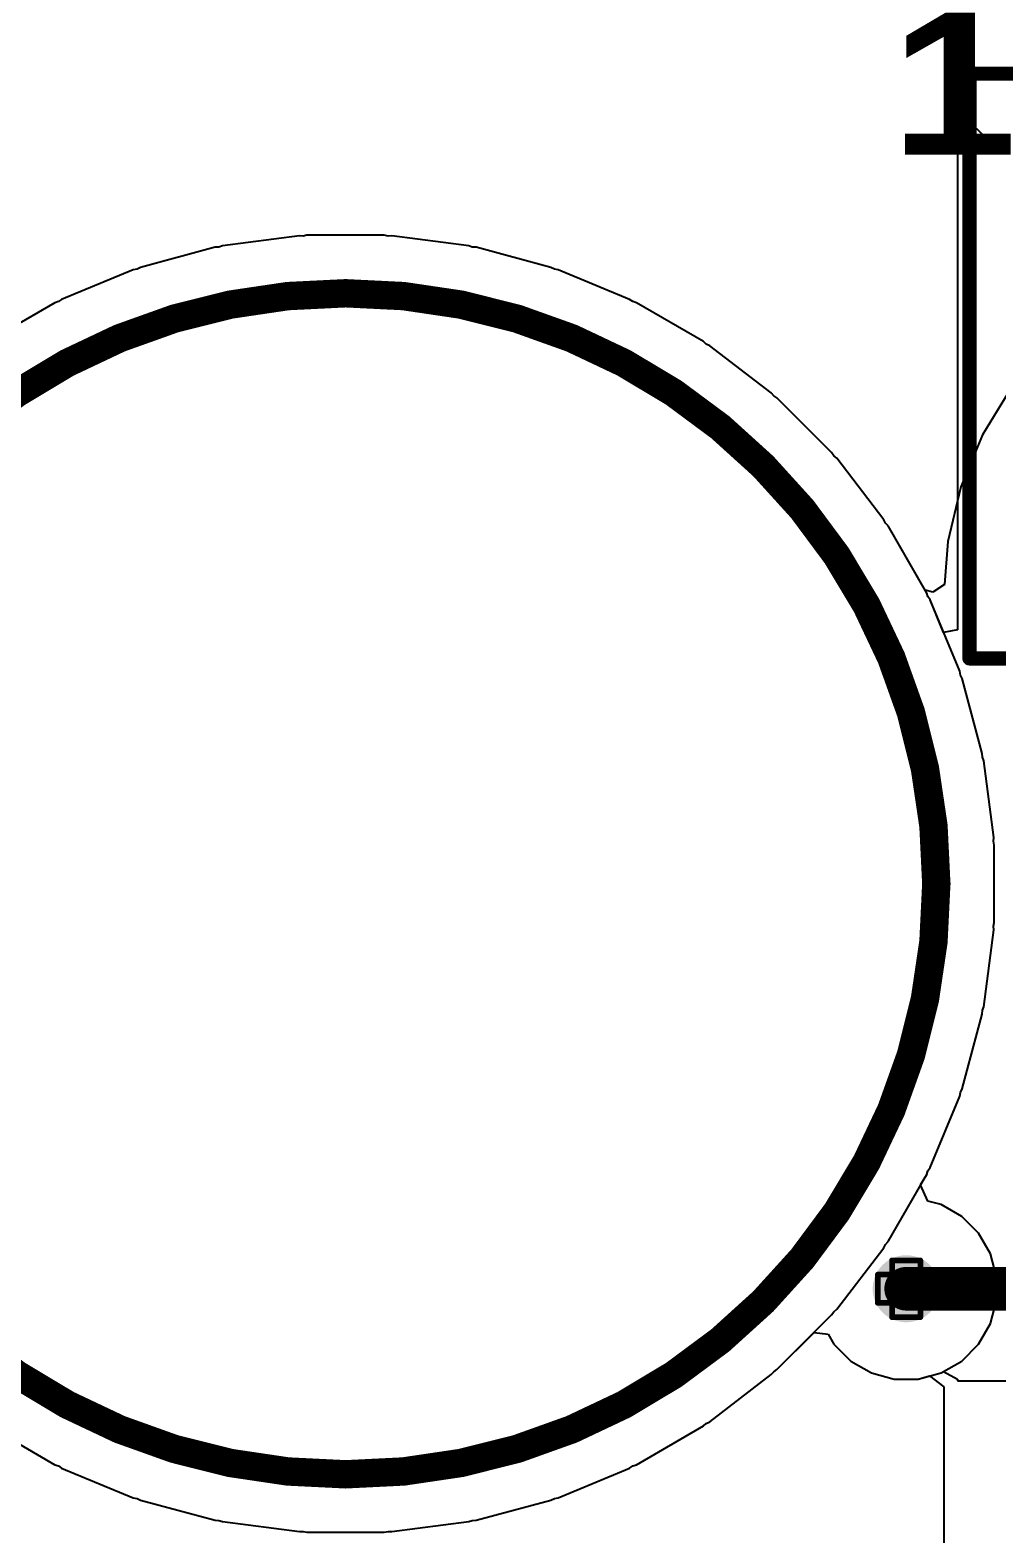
# Model space of a CAD drawing. Header units: inches. Extents: x -5 to 501, y -9 to 81.
# Drawn here: x 19.66 to 28.3, y 13.68 to 27.14 of the extents above; entities that cross this region are included whole.
import ezdxf

# ---------------------------------------------------------------- set-up
doc = ezdxf.new("R2010")
doc.units = ezdxf.units.IN
for name, color, linetype in [('Board Outline', 216, 'Continuous'), ('Bottom Layer', 5, 'Continuous'), ('Drill Drawing', 1, 'Continuous'), ('Ground', 16, 'Continuous'), ('Multi-Layer', 9, 'Continuous'), ('Power', 76, 'Continuous'), ('Top Layer', 1, 'Continuous'), ('Top Overlay', 2, 'Continuous'), ('Via Holes', 16, 'Continuous')]:
    doc.layers.add(name, color=color, linetype=linetype)
doc.styles.add('Arial Black_Bold', font='', dxfattribs={"height": 0.2})
doc.styles.get('Arial Black_Bold').set_extended_font_data('Arial Black', bold=True)

msp = doc.modelspace()

# ---------------------------------------------------------------- hatches: boundary and pattern name
at = {"layer": 'Bottom Layer'}
h = msp.add_hatch(color=5, dxfattribs=at)
edge = h.paths.add_edge_path()
edge.add_arc((27.492, 15.875), 0.3, 0, 360)
at = {"layer": 'Ground'}
h = msp.add_hatch(color=16, dxfattribs=at)
edge = h.paths.add_edge_path()
edge.add_arc((27.492, 15.875), 0.3, 0, 360)
at = {"layer": 'Power'}
h = msp.add_hatch(color=76, dxfattribs=at)
edge = h.paths.add_edge_path()
edge.add_arc((27.492, 15.875), 0.3, 0, 360)
at = {"layer": 'Top Layer'}
h = msp.add_hatch(color=1, dxfattribs=at)
edge = h.paths.add_edge_path()
edge.add_arc((27.492, 15.875), 0.3, 0, 360)
at = {"layer": 'Via Holes'}
h = msp.add_hatch(color=7, dxfattribs=at)
edge = h.paths.add_edge_path()
edge.add_arc((27.492, 15.875), 0.15, 0, 360)

# ---------------------------------------------------------------- linework, layer by layer
at = {"layer": 'Board Outline'}
for points in [[(27.761, 19.498, 0.254, 0.254, 1), (17.195, 19.498, 0.254, 0.254, 1)], [(27.698, 19.498, 0.127, 0.127, 1), (27.825, 19.498, 0.127, 0.127, 1)]]:
    msp.add_lwpolyline(points, format="xyseb", close=True, dxfattribs=at)
at = {"layer": 'Bottom Layer'}
for p, q in [((27.934, 27.141), (27.879, 26.936)), ((27.879, 26.936), (27.879, 26.723)), ((27.879, 26.723), (27.934, 26.518)), ((27.934, 26.518), (28.041, 26.333)), ((28.041, 26.333), (28.191, 26.183)), ((28.191, 26.183), (28.376, 26.077)), ((22.064, 25.295), (21.378, 25.205)), ((22.098, 25.293), (22.064, 25.295)), ((22.132, 25.3), (22.098, 25.293)), ((22.824, 25.3), (22.132, 25.3)), ((22.858, 25.293), (22.824, 25.3)), ((22.892, 25.295), (22.858, 25.293)), ((23.579, 25.205), (22.892, 25.295)), ((21.311, 25.192), (20.642, 25.012)), ((21.345, 25.194), (21.311, 25.192)), ((21.378, 25.205), (21.345, 25.194)), ((23.611, 25.194), (23.579, 25.205)), ((23.645, 25.192), (23.611, 25.194)), ((24.314, 25.012), (23.645, 25.192)), ((20.578, 24.991), (19.938, 24.725)), ((20.612, 24.997), (20.578, 24.991)), ((20.642, 25.012), (20.612, 24.997)), ((24.345, 24.997), (24.314, 25.012)), ((24.378, 24.991), (24.345, 24.997)), ((25.018, 24.725), (24.378, 24.991)), ((19.878, 24.696), (19.278, 24.349)), ((19.91, 24.707), (19.878, 24.696)), ((19.938, 24.725), (19.91, 24.707)), ((25.047, 24.707), (25.018, 24.725)), ((25.079, 24.696), (25.047, 24.707)), ((25.679, 24.349), (25.079, 24.696)), ((25.704, 24.327), (25.679, 24.349)), ((25.735, 24.312), (25.704, 24.327)), ((26.284, 23.89), (25.735, 24.312)), ((26.307, 23.864), (26.284, 23.89)), ((26.335, 23.845), (26.307, 23.864)), ((26.825, 23.356), (26.335, 23.845)), ((28.436, 23.945), (28.173, 23.515)), ((28.173, 23.515), (27.981, 23.05)), ((26.844, 23.327), (26.825, 23.356)), ((26.87, 23.305), (26.844, 23.327)), ((27.291, 22.755), (26.87, 23.305)), ((27.981, 23.05), (27.863, 22.561)), ((27.306, 22.725), (27.291, 22.755)), ((27.329, 22.699), (27.306, 22.725)), ((27.661, 22.124), (27.329, 22.699)), ((27.863, 22.561), (27.833, 22.177)), ((27.731, 22.106), (27.661, 22.124)), ((27.833, 22.177), (27.731, 22.106)), ((26.335, 15.152), (26.668, 15.484)), ((26.668, 15.484), (26.794, 15.468)), ((26.794, 15.468), (26.845, 15.379)), ((26.845, 15.379), (26.996, 15.228)), ((26.996, 15.228), (27.18, 15.122)), ((25.735, 14.685), (26.284, 15.107)), ((26.284, 15.107), (26.307, 15.133)), ((26.307, 15.133), (26.335, 15.152)), ((27.18, 15.122), (27.385, 15.067)), ((27.598, 15.067), (27.701, 15.095)), ((27.701, 15.095), (27.828, 14.997)), ((27.385, 15.067), (27.598, 15.067)), ((27.828, 14.997), (27.828, 13.516)), ((25.679, 14.648), (25.704, 14.67)), ((25.704, 14.67), (25.735, 14.685)), ((19.278, 14.648), (19.878, 14.301)), ((25.079, 14.301), (25.679, 14.648)), ((19.878, 14.301), (19.91, 14.29)), ((19.91, 14.29), (19.938, 14.271)), ((19.938, 14.271), (20.578, 14.006)), ((24.378, 14.006), (25.018, 14.271)), ((25.018, 14.271), (25.047, 14.29)), ((25.047, 14.29), (25.079, 14.301)), ((20.578, 14.006), (20.612, 14)), ((20.612, 14), (20.642, 13.985)), ((24.314, 13.985), (24.345, 14)), ((24.345, 14), (24.378, 14.006)), ((20.642, 13.985), (21.311, 13.805)), ((23.645, 13.805), (24.314, 13.985)), ((21.311, 13.805), (21.345, 13.803)), ((21.345, 13.803), (21.378, 13.792)), ((21.378, 13.792), (22.064, 13.702)), ((22.892, 13.702), (23.579, 13.792)), ((23.579, 13.792), (23.611, 13.803)), ((23.611, 13.803), (23.645, 13.805)), ((22.064, 13.702), (22.098, 13.704)), ((22.098, 13.704), (22.132, 13.697)), ((22.132, 13.697), (22.824, 13.697)), ((22.824, 13.697), (22.858, 13.704)), ((22.858, 13.704), (22.892, 13.702))]:
    msp.add_line(p, q, dxfattribs=at)
at = {"layer": 'Drill Drawing'}
for points in [[(27.365, 16.002, 0.0508, 0.0508, 0), (27.365, 16.129, 0.0508, 0.0508, 0)], [(27.365, 16.129, 0.0508, 0.0508, 0), (27.619, 16.129, 0.0508, 0.0508, 0)], [(27.619, 16.002, 0.0508, 0.0508, 0), (27.619, 16.129, 0.0508, 0.0508, 0)], [(27.238, 15.748, 0.0508, 0.0508, 0), (27.238, 16.002, 0.0508, 0.0508, 0)], [(27.238, 16.002, 0.0508, 0.0508, 0), (27.365, 16.002, 0.0508, 0.0508, 0)], [(27.619, 16.002, 0.0508, 0.0508, 0), (27.746, 16.002, 0.0508, 0.0508, 0)], [(27.746, 15.748, 0.0508, 0.0508, 0), (27.746, 16.002, 0.0508, 0.0508, 0)], [(27.238, 15.748, 0.0508, 0.0508, 0), (27.365, 15.748, 0.0508, 0.0508, 0)], [(27.365, 15.621, 0.0508, 0.0508, 0), (27.365, 15.748, 0.0508, 0.0508, 0)], [(27.619, 15.748, 0.0508, 0.0508, 0), (27.746, 15.748, 0.0508, 0.0508, 0)], [(27.619, 15.621, 0.0508, 0.0508, 0), (27.619, 15.748, 0.0508, 0.0508, 0)], [(27.365, 15.621, 0.0508, 0.0508, 0), (27.619, 15.621, 0.0508, 0.0508, 0)]]:
    msp.add_lwpolyline(points, format="xyseb", dxfattribs=at)
for points in [[(27.352, 16.129, 0.0254, 0.0254, 1), (27.377, 16.129, 0.0254, 0.0254, 1)], [(27.352, 16.129, 0.0254, 0.0254, 1), (27.377, 16.129, 0.0254, 0.0254, 1)], [(27.606, 16.129, 0.0254, 0.0254, 1), (27.631, 16.129, 0.0254, 0.0254, 1)], [(27.606, 16.129, 0.0254, 0.0254, 1), (27.631, 16.129, 0.0254, 0.0254, 1)], [(27.225, 16.002, 0.0254, 0.0254, 1), (27.25, 16.002, 0.0254, 0.0254, 1)], [(27.225, 16.002, 0.0254, 0.0254, 1), (27.25, 16.002, 0.0254, 0.0254, 1)], [(27.352, 16.002, 0.0254, 0.0254, 1), (27.377, 16.002, 0.0254, 0.0254, 1)], [(27.352, 16.002, 0.0254, 0.0254, 1), (27.377, 16.002, 0.0254, 0.0254, 1)], [(27.606, 16.002, 0.0254, 0.0254, 1), (27.631, 16.002, 0.0254, 0.0254, 1)], [(27.606, 16.002, 0.0254, 0.0254, 1), (27.631, 16.002, 0.0254, 0.0254, 1)], [(27.733, 16.002, 0.0254, 0.0254, 1), (27.758, 16.002, 0.0254, 0.0254, 1)], [(27.733, 16.002, 0.0254, 0.0254, 1), (27.758, 16.002, 0.0254, 0.0254, 1)], [(27.225, 15.748, 0.0254, 0.0254, 1), (27.25, 15.748, 0.0254, 0.0254, 1)], [(27.225, 15.748, 0.0254, 0.0254, 1), (27.25, 15.748, 0.0254, 0.0254, 1)], [(27.352, 15.748, 0.0254, 0.0254, 1), (27.377, 15.748, 0.0254, 0.0254, 1)], [(27.352, 15.748, 0.0254, 0.0254, 1), (27.377, 15.748, 0.0254, 0.0254, 1)], [(27.606, 15.748, 0.0254, 0.0254, 1), (27.631, 15.748, 0.0254, 0.0254, 1)], [(27.606, 15.748, 0.0254, 0.0254, 1), (27.631, 15.748, 0.0254, 0.0254, 1)], [(27.733, 15.748, 0.0254, 0.0254, 1), (27.758, 15.748, 0.0254, 0.0254, 1)], [(27.733, 15.748, 0.0254, 0.0254, 1), (27.758, 15.748, 0.0254, 0.0254, 1)], [(27.352, 15.621, 0.0254, 0.0254, 1), (27.377, 15.621, 0.0254, 0.0254, 1)], [(27.352, 15.621, 0.0254, 0.0254, 1), (27.377, 15.621, 0.0254, 0.0254, 1)], [(27.606, 15.621, 0.0254, 0.0254, 1), (27.631, 15.621, 0.0254, 0.0254, 1)], [(27.606, 15.621, 0.0254, 0.0254, 1), (27.631, 15.621, 0.0254, 0.0254, 1)]]:
    msp.add_lwpolyline(points, format="xyseb", close=True, dxfattribs=at)
at = {"layer": 'Ground'}
for p, q in [((27.934, 27.141), (27.879, 26.936)), ((27.879, 26.936), (27.879, 26.723)), ((27.879, 26.723), (27.934, 26.518)), ((27.934, 26.518), (28.041, 26.333)), ((28.041, 26.333), (28.191, 26.183)), ((28.191, 26.183), (28.376, 26.077)), ((22.064, 25.295), (21.378, 25.205)), ((22.098, 25.293), (22.064, 25.295)), ((22.132, 25.3), (22.098, 25.293)), ((22.824, 25.3), (22.132, 25.3)), ((22.858, 25.293), (22.824, 25.3)), ((22.892, 25.295), (22.858, 25.293)), ((23.579, 25.205), (22.892, 25.295)), ((21.311, 25.192), (20.642, 25.012)), ((21.345, 25.194), (21.311, 25.192)), ((21.378, 25.205), (21.345, 25.194)), ((23.611, 25.194), (23.579, 25.205)), ((23.645, 25.192), (23.611, 25.194)), ((24.314, 25.012), (23.645, 25.192)), ((20.578, 24.991), (19.938, 24.725)), ((20.612, 24.997), (20.578, 24.991)), ((20.642, 25.012), (20.612, 24.997)), ((24.345, 24.997), (24.314, 25.012)), ((24.378, 24.991), (24.345, 24.997)), ((25.018, 24.725), (24.378, 24.991)), ((19.878, 24.696), (19.278, 24.349)), ((19.91, 24.707), (19.878, 24.696)), ((19.938, 24.725), (19.91, 24.707)), ((25.047, 24.707), (25.018, 24.725)), ((25.079, 24.696), (25.047, 24.707)), ((25.679, 24.349), (25.079, 24.696)), ((25.704, 24.327), (25.679, 24.349)), ((25.735, 24.312), (25.704, 24.327)), ((26.284, 23.89), (25.735, 24.312)), ((26.307, 23.864), (26.284, 23.89)), ((26.335, 23.845), (26.307, 23.864)), ((26.825, 23.356), (26.335, 23.845)), ((26.844, 23.327), (26.825, 23.356)), ((26.87, 23.305), (26.844, 23.327)), ((27.291, 22.755), (26.87, 23.305)), ((27.306, 22.725), (27.291, 22.755)), ((27.329, 22.699), (27.306, 22.725)), ((27.675, 22.099), (27.329, 22.699)), ((27.686, 22.067), (27.675, 22.099)), ((27.705, 22.038), (27.686, 22.067)), ((27.97, 21.399), (27.705, 22.038)), ((27.977, 21.365), (27.97, 21.399)), ((27.992, 21.334), (27.977, 21.365)), ((28.171, 20.665), (27.992, 21.334)), ((28.174, 20.631), (28.171, 20.665)), ((28.185, 20.599), (28.174, 20.631)), ((28.275, 19.912), (28.185, 20.599)), ((28.273, 19.878), (28.275, 19.912)), ((28.279, 19.845), (28.273, 19.878)), ((28.279, 19.152), (28.279, 19.845)), ((28.273, 19.119), (28.279, 19.152)), ((28.275, 19.085), (28.273, 19.119)), ((28.185, 18.398), (28.275, 19.085)), ((27.992, 17.663), (28.171, 18.331)), ((28.171, 18.331), (28.174, 18.366)), ((28.174, 18.366), (28.185, 18.398)), ((27.97, 17.598), (27.977, 17.632)), ((27.977, 17.632), (27.992, 17.663)), ((27.705, 16.959), (27.97, 17.598)), ((27.686, 16.93), (27.705, 16.959)), ((27.621, 16.804), (27.675, 16.898)), ((27.675, 16.898), (27.686, 16.93)), ((27.685, 16.66), (27.621, 16.804)), ((27.804, 16.628), (27.685, 16.66)), ((27.988, 16.522), (27.804, 16.628)), ((28.138, 16.371), (27.988, 16.522)), ((28.245, 16.187), (28.138, 16.371)), ((28.3, 15.981), (28.245, 16.187)), ((28.3, 15.769), (28.3, 15.981)), ((28.245, 15.563), (28.3, 15.769)), ((26.335, 15.152), (26.668, 15.484)), ((26.668, 15.484), (26.794, 15.468)), ((28.138, 15.379), (28.245, 15.563)), ((26.794, 15.468), (26.845, 15.379)), ((26.845, 15.379), (26.996, 15.228)), ((27.988, 15.228), (28.138, 15.379)), ((26.996, 15.228), (27.18, 15.122)), ((27.804, 15.122), (27.988, 15.228)), ((25.735, 14.685), (26.284, 15.107)), ((26.284, 15.107), (26.307, 15.133)), ((26.307, 15.133), (26.335, 15.152)), ((27.18, 15.122), (27.385, 15.067)), ((27.598, 15.067), (27.804, 15.122)), ((27.385, 15.067), (27.598, 15.067)), ((25.679, 14.648), (25.704, 14.67)), ((25.704, 14.67), (25.735, 14.685)), ((19.278, 14.648), (19.878, 14.301)), ((25.079, 14.301), (25.679, 14.648)), ((19.878, 14.301), (19.91, 14.29)), ((19.91, 14.29), (19.938, 14.271)), ((19.938, 14.271), (20.578, 14.006)), ((24.378, 14.006), (25.018, 14.271)), ((25.018, 14.271), (25.047, 14.29)), ((25.047, 14.29), (25.079, 14.301)), ((20.578, 14.006), (20.612, 14)), ((20.612, 14), (20.642, 13.985)), ((24.314, 13.985), (24.345, 14)), ((24.345, 14), (24.378, 14.006)), ((20.642, 13.985), (21.311, 13.805)), ((23.645, 13.805), (24.314, 13.985)), ((21.311, 13.805), (21.345, 13.803)), ((21.345, 13.803), (21.378, 13.792)), ((21.378, 13.792), (22.064, 13.702)), ((22.892, 13.702), (23.579, 13.792)), ((23.579, 13.792), (23.611, 13.803)), ((23.611, 13.803), (23.645, 13.805)), ((22.064, 13.702), (22.098, 13.704)), ((22.098, 13.704), (22.132, 13.697)), ((22.132, 13.697), (22.824, 13.697)), ((22.824, 13.697), (22.858, 13.704)), ((22.858, 13.704), (22.892, 13.702))]:
    msp.add_line(p, q, dxfattribs=at)
at = {"layer": 'Multi-Layer'}
for p, q in [((21.445, 24.691), (22.132, 24.782)), ((22.132, 24.782), (22.478, 24.782)), ((22.478, 24.782), (22.824, 24.782)), ((22.824, 24.782), (23.511, 24.691)), ((20.776, 24.512), (21.445, 24.691)), ((23.511, 24.691), (24.18, 24.512)), ((20.136, 24.247), (20.776, 24.512)), ((24.18, 24.512), (24.82, 24.247)), ((19.537, 23.901), (20.136, 24.247)), ((24.82, 24.247), (25.42, 23.901)), ((25.42, 23.901), (25.969, 23.479)), ((25.969, 23.479), (26.459, 22.989)), ((26.459, 22.989), (26.88, 22.44)), ((26.88, 22.44), (27.227, 21.84)), ((27.227, 21.84), (27.492, 21.2)), ((27.492, 21.2), (27.671, 20.531)), ((27.671, 20.531), (27.761, 19.845)), ((27.761, 19.845), (27.761, 19.498)), ((27.761, 19.498), (27.761, 19.152)), ((27.761, 19.152), (27.671, 18.466)), ((27.671, 18.466), (27.492, 17.797)), ((27.492, 17.797), (27.227, 17.157)), ((27.227, 17.157), (26.88, 16.557)), ((26.88, 16.557), (26.459, 16.008)), ((26.459, 16.008), (25.969, 15.518)), ((25.969, 15.518), (25.42, 15.096)), ((20.136, 14.75), (19.537, 15.096)), ((25.42, 15.096), (24.82, 14.75)), ((20.776, 14.485), (20.136, 14.75)), ((24.82, 14.75), (24.18, 14.485)), ((21.445, 14.306), (20.776, 14.485)), ((24.18, 14.485), (23.511, 14.306)), ((22.132, 14.215), (21.445, 14.306)), ((23.511, 14.306), (22.824, 14.215)), ((22.478, 14.215), (22.132, 14.215)), ((22.478, 14.215), (22.478, 14.215)), ((22.824, 14.215), (22.478, 14.215))]:
    msp.add_line(p, q, dxfattribs=at)
at = {"layer": 'Power'}
for p, q in [((22.064, 25.295), (21.378, 25.205)), ((22.098, 25.293), (22.064, 25.295)), ((22.132, 25.3), (22.098, 25.293)), ((22.824, 25.3), (22.132, 25.3)), ((22.858, 25.293), (22.824, 25.3)), ((22.892, 25.295), (22.858, 25.293)), ((23.579, 25.205), (22.892, 25.295)), ((21.311, 25.192), (20.642, 25.012)), ((21.345, 25.194), (21.311, 25.192)), ((21.378, 25.205), (21.345, 25.194)), ((23.611, 25.194), (23.579, 25.205)), ((23.645, 25.192), (23.611, 25.194)), ((24.314, 25.012), (23.645, 25.192)), ((20.578, 24.991), (19.938, 24.725)), ((20.612, 24.997), (20.578, 24.991)), ((20.642, 25.012), (20.612, 24.997)), ((24.345, 24.997), (24.314, 25.012)), ((24.378, 24.991), (24.345, 24.997)), ((25.018, 24.725), (24.378, 24.991)), ((19.878, 24.696), (19.278, 24.349)), ((19.91, 24.707), (19.878, 24.696)), ((19.938, 24.725), (19.91, 24.707)), ((25.047, 24.707), (25.018, 24.725)), ((25.079, 24.696), (25.047, 24.707)), ((25.679, 24.349), (25.079, 24.696)), ((25.704, 24.327), (25.679, 24.349)), ((25.735, 24.312), (25.704, 24.327)), ((26.284, 23.89), (25.735, 24.312)), ((26.307, 23.864), (26.284, 23.89)), ((26.335, 23.845), (26.307, 23.864)), ((26.825, 23.356), (26.335, 23.845)), ((26.844, 23.327), (26.825, 23.356)), ((26.87, 23.305), (26.844, 23.327)), ((27.291, 22.755), (26.87, 23.305)), ((27.306, 22.725), (27.291, 22.755)), ((27.329, 22.699), (27.306, 22.725)), ((27.675, 22.099), (27.329, 22.699)), ((27.686, 22.067), (27.675, 22.099)), ((27.705, 22.038), (27.686, 22.067)), ((27.97, 21.399), (27.705, 22.038)), ((27.977, 21.365), (27.97, 21.399)), ((27.992, 21.334), (27.977, 21.365)), ((28.171, 20.665), (27.992, 21.334)), ((28.174, 20.631), (28.171, 20.665)), ((28.185, 20.599), (28.174, 20.631)), ((28.275, 19.912), (28.185, 20.599)), ((28.273, 19.878), (28.275, 19.912)), ((28.279, 19.845), (28.273, 19.878)), ((28.279, 19.152), (28.279, 19.845)), ((28.273, 19.119), (28.279, 19.152)), ((28.275, 19.085), (28.273, 19.119)), ((28.185, 18.398), (28.275, 19.085)), ((27.992, 17.663), (28.171, 18.331)), ((28.171, 18.331), (28.174, 18.366)), ((28.174, 18.366), (28.185, 18.398)), ((27.97, 17.598), (27.977, 17.632)), ((27.977, 17.632), (27.992, 17.663)), ((27.705, 16.959), (27.97, 17.598)), ((27.686, 16.93), (27.705, 16.959)), ((27.329, 16.298), (27.675, 16.898)), ((27.675, 16.898), (27.686, 16.93)), ((27.306, 16.272), (27.329, 16.298)), ((26.87, 15.692), (27.291, 16.242)), ((27.291, 16.242), (27.306, 16.272)), ((26.335, 15.152), (26.825, 15.641)), ((26.825, 15.641), (26.844, 15.67)), ((26.844, 15.67), (26.87, 15.692)), ((25.735, 14.685), (26.284, 15.107)), ((26.284, 15.107), (26.307, 15.133)), ((26.307, 15.133), (26.335, 15.152)), ((25.679, 14.648), (25.704, 14.67)), ((25.704, 14.67), (25.735, 14.685)), ((19.278, 14.648), (19.878, 14.301)), ((25.079, 14.301), (25.679, 14.648)), ((19.878, 14.301), (19.91, 14.29)), ((19.91, 14.29), (19.938, 14.271)), ((19.938, 14.271), (20.578, 14.006)), ((24.378, 14.006), (25.018, 14.271)), ((25.018, 14.271), (25.047, 14.29)), ((25.047, 14.29), (25.079, 14.301)), ((20.578, 14.006), (20.612, 14)), ((20.612, 14), (20.642, 13.985)), ((24.314, 13.985), (24.345, 14)), ((24.345, 14), (24.378, 14.006)), ((20.642, 13.985), (21.311, 13.805)), ((23.645, 13.805), (24.314, 13.985)), ((21.311, 13.805), (21.345, 13.803)), ((21.345, 13.803), (21.378, 13.792)), ((21.378, 13.792), (22.064, 13.702)), ((22.892, 13.702), (23.579, 13.792)), ((23.579, 13.792), (23.611, 13.803)), ((23.611, 13.803), (23.645, 13.805)), ((22.064, 13.702), (22.098, 13.704)), ((22.098, 13.704), (22.132, 13.697)), ((22.132, 13.697), (22.824, 13.697)), ((22.824, 13.697), (22.858, 13.704)), ((22.858, 13.704), (22.892, 13.702))]:
    msp.add_line(p, q, dxfattribs=at)
at = {"layer": 'Top Layer'}
for p, q in [((27.934, 27.141), (27.879, 26.936)), ((27.879, 26.936), (27.879, 26.723)), ((27.879, 26.723), (27.934, 26.518)), ((27.934, 26.518), (27.951, 26.489)), ((27.951, 26.489), (27.951, 25.221)), ((22.064, 25.295), (21.378, 25.205)), ((22.098, 25.293), (22.064, 25.295)), ((22.132, 25.3), (22.098, 25.293)), ((22.824, 25.3), (22.132, 25.3)), ((22.858, 25.293), (22.824, 25.3)), ((22.892, 25.295), (22.858, 25.293)), ((23.579, 25.205), (22.892, 25.295)), ((21.311, 25.192), (20.642, 25.012)), ((21.345, 25.194), (21.311, 25.192)), ((21.378, 25.205), (21.345, 25.194)), ((23.611, 25.194), (23.579, 25.205)), ((23.645, 25.192), (23.611, 25.194)), ((24.314, 25.012), (23.645, 25.192)), ((27.951, 25.221), (27.951, 23.937)), ((20.578, 24.991), (19.938, 24.725)), ((20.612, 24.997), (20.578, 24.991)), ((20.642, 25.012), (20.612, 24.997)), ((24.345, 24.997), (24.314, 25.012)), ((24.378, 24.991), (24.345, 24.997)), ((25.018, 24.725), (24.378, 24.991)), ((19.878, 24.696), (19.278, 24.349)), ((19.91, 24.707), (19.878, 24.696)), ((19.938, 24.725), (19.91, 24.707)), ((25.047, 24.707), (25.018, 24.725)), ((25.079, 24.696), (25.047, 24.707)), ((25.679, 24.349), (25.079, 24.696)), ((25.704, 24.327), (25.679, 24.349)), ((25.735, 24.312), (25.704, 24.327)), ((26.284, 23.89), (25.735, 24.312)), ((26.307, 23.864), (26.284, 23.89)), ((26.335, 23.845), (26.307, 23.864)), ((26.825, 23.356), (26.335, 23.845)), ((27.951, 23.937), (27.951, 22.654)), ((26.844, 23.327), (26.825, 23.356)), ((26.87, 23.305), (26.844, 23.327)), ((27.291, 22.755), (26.87, 23.305)), ((27.306, 22.725), (27.291, 22.755)), ((27.329, 22.699), (27.306, 22.725)), ((27.675, 22.099), (27.329, 22.699)), ((27.951, 22.654), (27.951, 21.771)), ((27.686, 22.067), (27.675, 22.099)), ((27.705, 22.038), (27.686, 22.067)), ((27.826, 21.746), (27.705, 22.038)), ((27.951, 21.771), (27.826, 21.746)), ((26.335, 15.152), (26.668, 15.484)), ((26.668, 15.484), (26.794, 15.468)), ((26.794, 15.468), (26.845, 15.379)), ((26.845, 15.379), (26.996, 15.228)), ((26.996, 15.228), (27.18, 15.122)), ((25.735, 14.685), (26.284, 15.107)), ((26.284, 15.107), (26.307, 15.133)), ((26.307, 15.133), (26.335, 15.152)), ((27.18, 15.122), (27.385, 15.067)), ((27.598, 15.067), (27.804, 15.122)), ((27.804, 15.122), (27.824, 15.134)), ((27.824, 15.134), (27.951, 15.066)), ((27.385, 15.067), (27.598, 15.067)), ((27.951, 15.066), (27.951, 15.05)), ((27.951, 15.05), (30.19, 15.05)), ((25.679, 14.648), (25.704, 14.67)), ((25.704, 14.67), (25.735, 14.685)), ((19.278, 14.648), (19.878, 14.301)), ((25.079, 14.301), (25.679, 14.648)), ((19.878, 14.301), (19.91, 14.29)), ((19.91, 14.29), (19.938, 14.271)), ((19.938, 14.271), (20.578, 14.006)), ((24.378, 14.006), (25.018, 14.271)), ((25.018, 14.271), (25.047, 14.29)), ((25.047, 14.29), (25.079, 14.301)), ((20.578, 14.006), (20.612, 14)), ((20.612, 14), (20.642, 13.985)), ((24.314, 13.985), (24.345, 14)), ((24.345, 14), (24.378, 14.006)), ((20.642, 13.985), (21.311, 13.805)), ((23.645, 13.805), (24.314, 13.985)), ((21.311, 13.805), (21.345, 13.803)), ((21.345, 13.803), (21.378, 13.792)), ((21.378, 13.792), (22.064, 13.702)), ((22.892, 13.702), (23.579, 13.792)), ((23.579, 13.792), (23.611, 13.803)), ((23.611, 13.803), (23.645, 13.805)), ((22.064, 13.702), (22.098, 13.704)), ((22.098, 13.704), (22.132, 13.697)), ((22.132, 13.697), (22.824, 13.697)), ((22.824, 13.697), (22.858, 13.704)), ((22.858, 13.704), (22.892, 13.702))]:
    msp.add_line(p, q, dxfattribs=at)
msp.add_lwpolyline([(27.492, 15.875, 0.389, 0.389, 0), (28.687, 15.875, 0.389, 0.389, 0)], format="xyseb", dxfattribs=at)
msp.add_lwpolyline([(27.394, 15.875, 0.195, 0.195, 1), (27.589, 15.875, 0.195, 0.195, 1)], format="xyseb", close=True, dxfattribs=at)
at = {"layer": 'Top Overlay'}
for points in [[(28.057, 21.514, 0.127, 0.127, 0), (28.057, 26.746, 0.127, 0.127, 0)], [(28.085, 26.746, 0.127, 0.127, 0), (30.257, 26.746, 0.127, 0.127, 0)], [(28.064, 21.514, 0.127, 0.127, 0), (30.236, 21.514, 0.127, 0.127, 0)]]:
    msp.add_lwpolyline(points, format="xyseb", dxfattribs=at)
for points in [[(28.026, 26.746, 0.0635, 0.0635, 1), (28.089, 26.746, 0.0635, 0.0635, 1)], [(28.054, 26.746, 0.0635, 0.0635, 1), (28.117, 26.746, 0.0635, 0.0635, 1)], [(28.026, 21.514, 0.0635, 0.0635, 1), (28.089, 21.514, 0.0635, 0.0635, 1)], [(28.032, 21.514, 0.0635, 0.0635, 1), (28.096, 21.514, 0.0635, 0.0635, 1)]]:
    msp.add_lwpolyline(points, format="xyseb", close=True, dxfattribs=at)

# ---------------------------------------------------------------- texts
at = {"layer": 'Top Overlay', "style": 'Arial Black_Bold'}
msp.add_text('1', height=1.27, dxfattribs=at).set_placement((27.354, 26.021))

doc.saveas('drawing.dxf')
